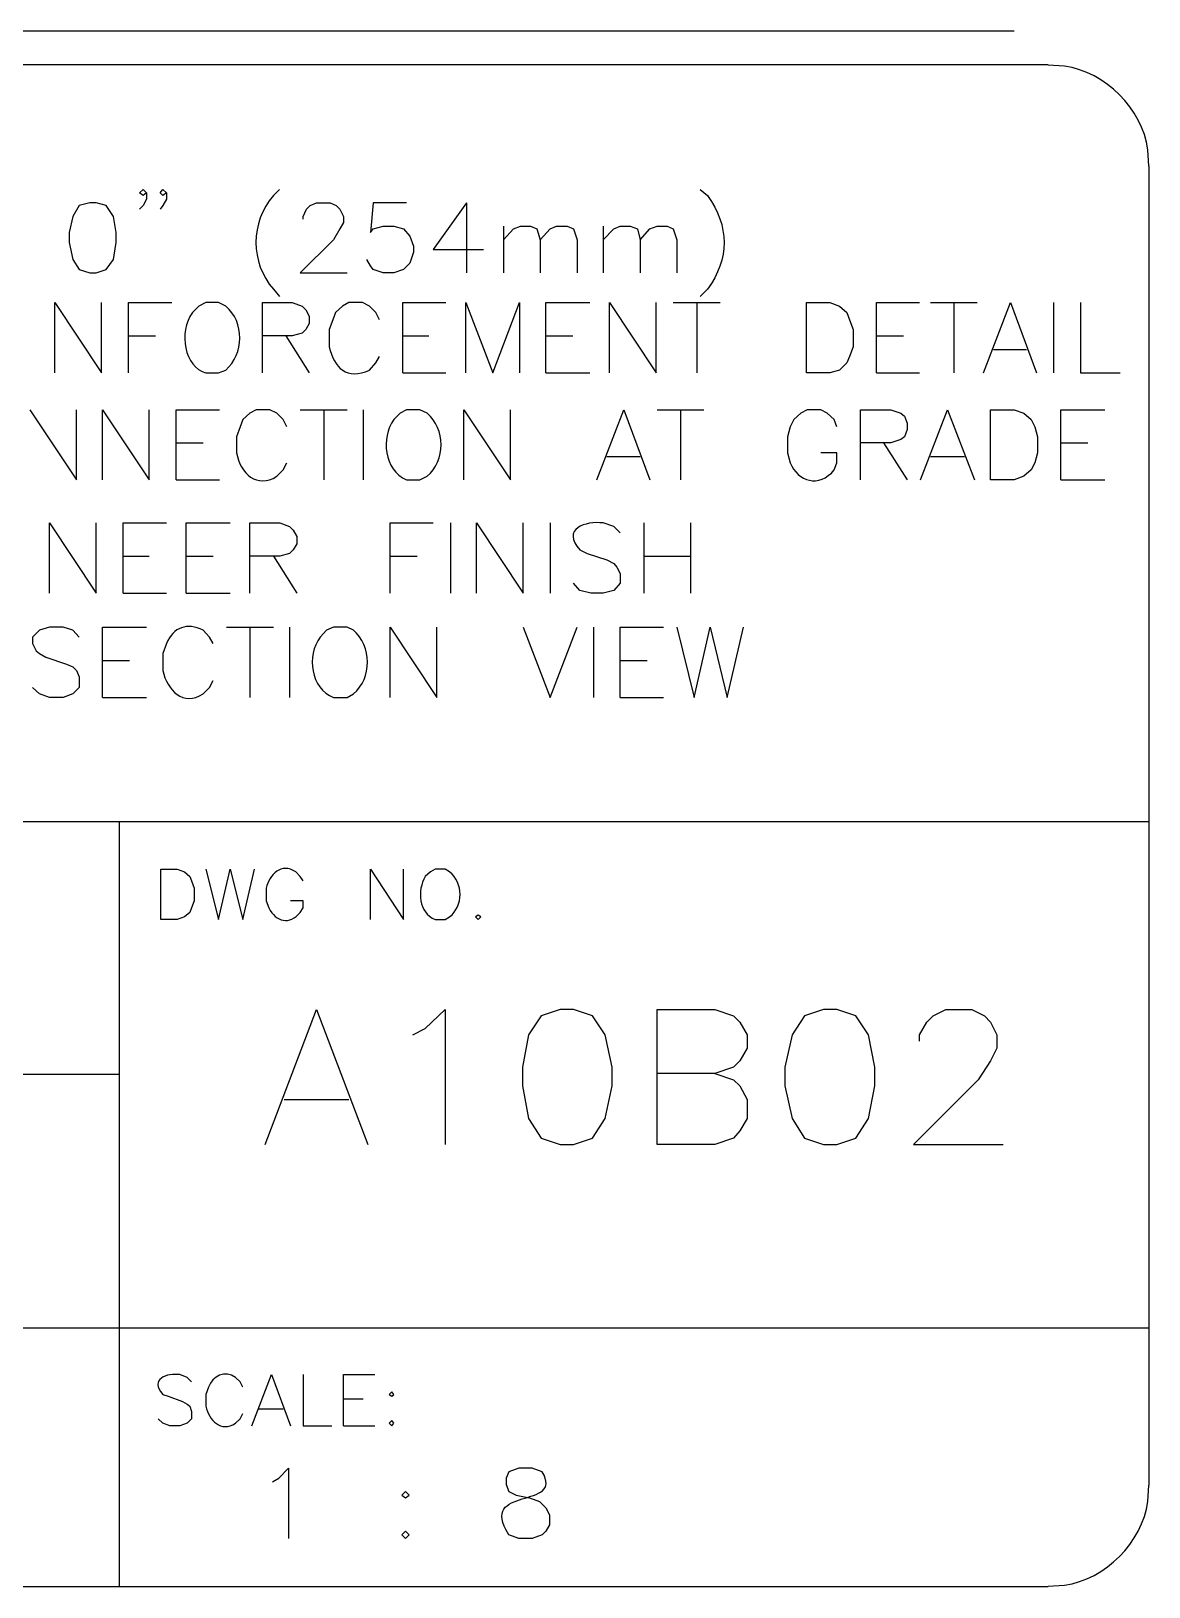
# Model space of a CAD drawing. Header units: millimetres. Extents: x 14 to 201, y 16 to 268.
# Drawn here: x 174.97 to 201.3, y 15.62 to 52.24 of the extents above; entities that cross this region are included whole.
import ezdxf

# ---------------------------------------------------------------- set-up
doc = ezdxf.new("R2010")
doc.units = ezdxf.units.MM
doc.layers.get('0').update_dxf_attribs({"linetype": 'CONTINUOUS'})

msp = doc.modelspace()

# ---------------------------------------------------------------- linework, layer by layer
at = {"color": 0}
for p, q in [((198.121, 52.2386), (17.0174, 52.2386)), ((155.195, 51.4558), (198.924, 51.4558)), ((199.306, 51.4131), (198.924, 51.4354)), ((201.296, 49.0636), (201.273, 49.4453)), ((201.296, 49.0636), (201.296, 18.0123)), ((177.524, 48.4297), (177.61, 48.514)), ((177.61, 48.3665), (177.524, 48.4297)), ((177.61, 48.514), (177.694, 48.4297)), ((177.694, 48.4297), (177.61, 48.3665)), ((177.694, 48.4297), (177.694, 48.2808)), ((178.012, 48.4297), (178.076, 48.514)), ((178.076, 48.3665), (178.012, 48.4297)), ((178.076, 48.514), (178.16, 48.4297)), ((178.16, 48.4297), (178.076, 48.3665)), ((178.16, 48.4297), (178.16, 48.2808)), ((180.826, 48.514), (180.679, 48.3665)), ((190.733, 48.514), (190.903, 48.3665)), ((176.106, 48.1334), (175.959, 47.8786)), ((176.361, 48.1969), (176.106, 48.1334)), ((176.509, 48.1969), (176.361, 48.1969)), ((176.742, 48.1334), (176.509, 48.1969)), ((176.911, 47.8786), (176.742, 48.1334)), ((177.61, 48.1334), (177.524, 48.048)), ((177.694, 48.2808), (177.61, 48.1334)), ((178.076, 48.1334), (178.012, 48.048)), ((178.16, 48.2808), (178.076, 48.1334)), ((181.378, 47.8786), (181.461, 48.048)), ((181.461, 48.048), (181.547, 48.1334)), ((181.547, 48.1334), (181.694, 48.1969)), ((181.694, 48.1969), (182.013, 48.1969)), ((182.013, 48.1969), (182.16, 48.1334)), ((182.16, 48.1334), (182.246, 48.048)), ((182.246, 48.048), (182.33, 47.8786)), ((183.028, 48.1969), (182.965, 47.4984)), ((183.811, 48.1969), (183.028, 48.1969)), ((185.229, 48.1969), (184.446, 47.0958)), ((185.229, 48.1969), (185.229, 46.5459)), ((175.959, 47.8786), (175.873, 47.4984)), ((176.975, 47.4984), (176.911, 47.8786)), ((181.378, 47.8151), (181.378, 47.8786)), ((182.33, 47.7312), (182.246, 47.5823)), ((182.33, 47.8786), (182.33, 47.7312)), ((183.028, 47.5823), (183.261, 47.6458)), ((183.261, 47.6458), (183.515, 47.6458)), ((183.515, 47.6458), (183.747, 47.5823)), ((186.097, 47.6458), (186.097, 46.5459)), ((186.33, 47.5823), (186.499, 47.6458)), ((186.499, 47.6458), (186.732, 47.6458)), ((186.732, 47.6458), (186.88, 47.5823)), ((187.198, 47.5823), (187.346, 47.6458)), ((187.346, 47.6458), (187.601, 47.6458)), ((187.601, 47.6458), (187.748, 47.5823)), ((188.447, 47.6458), (188.447, 46.5459)), ((188.7, 47.5823), (188.849, 47.6458)), ((188.849, 47.6458), (189.082, 47.6458)), ((189.082, 47.6458), (189.252, 47.5823)), ((189.548, 47.5823), (189.717, 47.6458)), ((189.717, 47.6458), (189.95, 47.6458)), ((189.95, 47.6458), (190.097, 47.5823)), ((175.873, 47.4984), (175.873, 47.2652)), ((175.873, 47.2652), (175.959, 46.863)), ((176.911, 46.863), (176.975, 47.2652)), ((176.975, 47.2652), (176.975, 47.4984)), ((182.097, 47.3287), (181.314, 46.5459)), ((182.246, 47.5823), (182.097, 47.3287)), ((182.965, 47.4984), (183.028, 47.5823)), ((183.747, 47.5823), (183.896, 47.4126)), ((183.896, 47.4126), (183.981, 47.1798)), ((186.097, 47.3287), (186.33, 47.5823)), ((186.88, 47.5823), (186.965, 47.3287)), ((186.965, 47.3287), (187.198, 47.5823)), ((186.965, 47.3287), (186.965, 46.5459)), ((187.748, 47.5823), (187.833, 47.3287)), ((187.833, 47.3287), (187.833, 46.5459)), ((188.447, 47.3287), (188.7, 47.5823)), ((189.252, 47.5823), (189.315, 47.3287)), ((189.315, 47.3287), (189.548, 47.5823)), ((189.315, 47.3287), (189.315, 46.5459)), ((190.097, 47.5823), (190.183, 47.3287)), ((190.183, 47.3287), (190.183, 46.5459)), ((183.981, 47.0323), (183.896, 46.779)), ((183.981, 47.1798), (183.981, 47.0323)), ((184.446, 47.0958), (185.631, 47.0958)), ((175.959, 46.863), (176.106, 46.6302)), ((176.106, 46.6302), (176.361, 46.5459)), ((176.361, 46.5459), (176.509, 46.5459)), ((176.509, 46.5459), (176.742, 46.6302)), ((176.742, 46.6302), (176.911, 46.863)), ((181.314, 46.5459), (182.414, 46.5459)), ((182.965, 46.7155), (182.879, 46.863)), ((183.028, 46.6302), (182.965, 46.7155)), ((183.261, 46.5459), (183.028, 46.6302)), ((183.515, 46.5459), (183.261, 46.5459)), ((183.747, 46.6302), (183.515, 46.5459)), ((183.896, 46.779), (183.747, 46.6302)), ((180.679, 46.1641), (180.826, 45.9948)), ((190.903, 46.1641), (190.733, 45.9948)), ((175.536, 44.1964), (175.536, 45.8474)), ((175.536, 45.8474), (176.635, 44.1964)), ((176.635, 44.1964), (176.635, 45.8474)), ((177.271, 44.1964), (177.271, 45.8474)), ((177.271, 45.8474), (178.286, 45.8474)), ((179.091, 45.8474), (178.922, 45.762)), ((179.388, 45.8474), (179.091, 45.8474)), ((179.557, 45.762), (179.388, 45.8474)), ((180.425, 44.1964), (180.425, 45.8474)), ((180.425, 45.8474), (181.124, 45.8474)), ((181.124, 45.8474), (181.357, 45.762)), ((182.456, 45.8474), (182.309, 45.762)), ((182.775, 45.8474), (182.456, 45.8474)), ((182.944, 45.762), (182.775, 45.8474)), ((183.727, 44.1964), (183.727, 45.8474)), ((183.727, 45.8474), (184.743, 45.8474)), ((185.208, 44.1964), (185.208, 45.8474)), ((185.208, 45.8474), (185.844, 44.1964)), ((185.844, 44.1964), (186.479, 45.8474)), ((186.479, 45.8474), (186.479, 44.1964)), ((187.092, 44.1964), (187.092, 45.8474)), ((187.092, 45.8474), (188.13, 45.8474)), ((188.596, 44.1964), (188.596, 45.8474)), ((188.596, 45.8474), (189.695, 44.1964)), ((189.695, 44.1964), (189.695, 45.8474)), ((190.097, 45.8474), (191.198, 45.8474)), ((190.649, 45.8474), (190.649, 44.1964)), ((193.231, 44.1964), (193.231, 45.8474)), ((193.231, 45.8474), (193.781, 45.8474)), ((193.781, 45.8474), (194.014, 45.762)), ((194.882, 44.1964), (194.882, 45.8474)), ((194.882, 45.8474), (195.898, 45.8474)), ((196.152, 45.8474), (197.253, 45.8474)), ((196.703, 45.8474), (196.703, 44.1964)), ((197.4, 44.1964), (198.035, 45.8474)), ((198.035, 45.8474), (198.65, 44.1964)), ((199.051, 45.8474), (199.051, 44.1964)), ((199.686, 45.8474), (199.686, 44.1964)), ((178.922, 45.762), (178.774, 45.6145)), ((181.357, 45.762), (181.441, 45.6777)), ((181.441, 45.6777), (181.525, 45.5291)), ((181.525, 45.5291), (181.525, 45.3595)), ((182.076, 45.4448), (181.991, 45.212)), ((182.14, 45.6145), (182.076, 45.4448)), ((182.309, 45.762), (182.14, 45.6145)), ((183.092, 45.6145), (182.944, 45.762)), ((183.176, 45.4448), (183.092, 45.6145)), ((194.014, 45.762), (194.183, 45.6145)), ((194.183, 45.6145), (194.247, 45.4448)), ((194.247, 45.4448), (194.331, 45.212)), ((177.271, 45.0631), (177.906, 45.0631)), ((181.124, 45.0631), (180.425, 45.0631)), ((180.975, 45.0631), (181.525, 44.1964)), ((181.357, 45.128), (181.124, 45.0631)), ((181.441, 45.212), (181.357, 45.128)), ((181.525, 45.3595), (181.441, 45.212)), ((181.991, 45.212), (181.991, 44.8098)), ((183.727, 45.0631), (184.34, 45.0631)), ((187.092, 45.0631), (187.728, 45.0631)), ((194.331, 45.212), (194.331, 44.8098)), ((194.882, 45.0631), (195.516, 45.0631)), ((194.331, 44.8098), (194.247, 44.5766)), ((197.633, 44.7463), (198.417, 44.7463)), ((182.944, 44.2599), (183.092, 44.4292)), ((183.092, 44.4292), (183.176, 44.5766)), ((194.183, 44.4292), (194.014, 44.2599)), ((194.247, 44.5766), (194.183, 44.4292)), ((179.091, 44.1964), (179.388, 44.1964)), ((179.388, 44.1964), (179.557, 44.2599)), ((183.727, 44.1964), (184.743, 44.1964)), ((187.092, 44.1964), (188.13, 44.1964)), ((193.781, 44.1964), (193.231, 44.1964)), ((194.014, 44.2599), (193.781, 44.1964)), ((194.882, 44.1964), (195.898, 44.1964)), ((199.686, 44.1964), (200.618, 44.1964)), ((174.942, 43.3282), (176.043, 41.6775)), ((176.043, 41.6775), (176.043, 43.3282)), ((176.658, 41.6775), (176.658, 43.3282)), ((176.658, 43.3282), (177.757, 41.6775)), ((177.757, 41.6775), (177.757, 43.3282)), ((178.393, 41.6775), (178.393, 43.3282)), ((178.393, 43.3282), (179.408, 43.3282)), ((180.129, 43.2428), (179.959, 43.0953)), ((180.276, 43.3282), (180.129, 43.2428)), ((180.595, 43.3282), (180.276, 43.3282)), ((180.763, 43.2428), (180.595, 43.3282)), ((180.912, 43.0953), (180.763, 43.2428)), ((181.314, 43.3282), (182.415, 43.3282)), ((181.864, 43.3282), (181.864, 41.6775)), ((182.795, 43.3282), (182.795, 41.6775)), ((183.664, 43.2428), (183.515, 43.0953)), ((183.811, 43.3282), (183.664, 43.2428)), ((184.129, 43.3282), (183.811, 43.3282)), ((184.299, 43.2428), (184.129, 43.3282)), ((185.166, 41.6775), (185.166, 43.3282)), ((185.166, 43.3282), (186.267, 41.6775)), ((186.267, 41.6775), (186.267, 43.3282)), ((188.299, 41.6775), (188.933, 43.3282)), ((188.933, 43.3282), (189.548, 41.6775)), ((189.717, 43.3282), (190.817, 43.3282)), ((190.267, 43.3282), (190.267, 41.6775)), ((193.103, 43.2428), (192.933, 43.0953)), ((193.252, 43.3282), (193.103, 43.2428)), ((193.569, 43.3282), (193.252, 43.3282)), ((193.718, 43.2428), (193.569, 43.3282)), ((193.887, 43.0953), (193.718, 43.2428)), ((194.501, 41.6775), (194.501, 43.3282)), ((194.501, 43.3282), (195.22, 43.3282)), ((195.22, 43.3282), (195.453, 43.2428)), ((195.453, 43.2428), (195.538, 43.1793)), ((195.918, 41.6775), (196.554, 43.3282)), ((196.554, 43.3282), (197.189, 41.6775)), ((197.569, 41.6775), (197.569, 43.3282)), ((197.569, 43.3282), (198.121, 43.3282)), ((198.121, 43.3282), (198.354, 43.2428)), ((198.354, 43.2428), (198.521, 43.0953)), ((199.22, 41.6775), (199.22, 43.3282)), ((199.22, 43.3282), (200.258, 43.3282)), ((179.896, 42.926), (179.81, 42.6932)), ((179.959, 43.0953), (179.896, 42.926)), ((180.996, 42.926), (180.912, 43.0953)), ((192.849, 42.926), (192.786, 42.6932)), ((192.933, 43.0953), (192.849, 42.926)), ((193.951, 42.926), (193.887, 43.0953)), ((195.538, 43.1793), (195.602, 43.0114)), ((195.602, 42.8625), (195.538, 42.6932)), ((195.602, 43.0114), (195.602, 42.8625)), ((198.521, 43.0953), (198.607, 42.926)), ((198.607, 42.926), (198.67, 42.6932)), ((178.393, 42.5457), (179.028, 42.5457)), ((179.81, 42.6932), (179.81, 42.3125)), ((192.786, 42.6932), (192.786, 42.3125)), ((195.22, 42.5457), (194.501, 42.5457)), ((195.05, 42.5457), (195.602, 41.6775)), ((195.453, 42.6297), (195.22, 42.5457)), ((195.538, 42.6932), (195.453, 42.6297)), ((198.67, 42.6932), (198.67, 42.3125)), ((199.22, 42.5457), (199.856, 42.5457)), ((188.532, 42.2271), (189.315, 42.2271)), ((192.786, 42.3125), (192.849, 42.0797)), ((193.951, 42.3125), (193.569, 42.3125)), ((193.951, 42.0797), (193.951, 42.3125)), ((196.152, 42.2271), (196.956, 42.2271)), ((198.67, 42.3125), (198.607, 42.0797)), ((180.763, 41.7615), (180.912, 41.9104)), ((180.912, 41.9104), (180.996, 42.0797)), ((184.129, 41.6775), (184.299, 41.7615)), ((193.887, 41.9104), (193.951, 42.0797)), ((198.354, 41.7615), (198.121, 41.6775)), ((198.521, 41.9104), (198.354, 41.7615)), ((198.607, 42.0797), (198.521, 41.9104)), ((178.393, 41.6775), (179.408, 41.6775)), ((183.811, 41.6775), (184.129, 41.6775)), ((198.121, 41.6775), (197.569, 41.6775)), ((199.22, 41.6775), (200.258, 41.6775)), ((175.408, 39.0095), (175.408, 40.6619)), ((175.408, 40.6619), (176.509, 39.0095)), ((176.509, 39.0095), (176.509, 40.6619)), ((177.144, 39.0095), (177.144, 40.6619)), ((177.144, 40.6619), (178.16, 40.6619)), ((178.625, 39.0095), (178.625, 40.6619)), ((178.625, 40.6619), (179.663, 40.6619)), ((180.129, 39.0095), (180.129, 40.6619)), ((180.129, 40.6619), (180.828, 40.6619)), ((180.828, 40.6619), (181.06, 40.5765)), ((183.431, 39.0095), (183.431, 40.6619)), ((183.431, 40.6619), (184.446, 40.6619)), ((184.848, 40.6619), (184.848, 39.0095)), ((185.462, 39.0095), (185.462, 40.6619)), ((185.462, 40.6619), (186.563, 39.0095)), ((186.563, 39.0095), (186.563, 40.6619)), ((187.198, 40.6619), (187.198, 39.0095)), ((188.7, 40.5765), (188.447, 40.6619)), ((189.399, 40.6619), (189.399, 39.0095)), ((190.5, 40.6619), (190.5, 39.0095)), ((181.06, 40.5765), (181.144, 40.4922)), ((181.144, 40.4922), (181.229, 40.3433)), ((181.229, 40.3433), (181.229, 40.174)), ((188.849, 40.429), (188.7, 40.5765)), ((181.06, 39.9411), (180.828, 39.8776)), ((181.144, 40.0265), (181.06, 39.9411)), ((181.229, 40.174), (181.144, 40.0265)), ((187.897, 40.0265), (188.067, 39.9411)), ((188.067, 39.9411), (188.532, 39.7937)), ((177.144, 39.8776), (177.757, 39.8776)), ((178.625, 39.8776), (179.261, 39.8776)), ((180.828, 39.8776), (180.129, 39.8776)), ((180.679, 39.8776), (181.229, 39.0109)), ((183.431, 39.8776), (184.066, 39.8776)), ((188.532, 39.7937), (188.7, 39.7083)), ((188.7, 39.7083), (188.765, 39.624)), ((188.765, 39.624), (188.849, 39.4751)), ((189.399, 39.8776), (190.5, 39.8776)), ((187.897, 39.0744), (187.748, 39.2423)), ((188.849, 39.2423), (188.7, 39.0744)), ((188.849, 39.4751), (188.849, 39.2423)), ((177.144, 39.0095), (178.16, 39.0095)), ((178.625, 39.0095), (179.663, 39.0095)), ((188.151, 39.0109), (187.897, 39.0744)), ((188.447, 39.0109), (188.151, 39.0109)), ((188.7, 39.0744), (188.447, 39.0109)), ((175.175, 38.1427), (175.007, 37.9734)), ((175.408, 38.2062), (175.175, 38.1427)), ((175.726, 38.2062), (175.408, 38.2062)), ((175.959, 38.1427), (175.726, 38.2062)), ((176.106, 37.9734), (175.959, 38.1427)), ((176.658, 36.5552), (176.658, 38.2062)), ((176.658, 38.2062), (177.694, 38.2062)), ((179.175, 37.9734), (179.028, 38.1427)), ((179.578, 38.2062), (180.679, 38.2062)), ((180.129, 38.2062), (180.129, 36.5552)), ((181.06, 38.2062), (181.06, 36.5552)), ((181.927, 38.1427), (181.78, 37.9734)), ((182.097, 38.2062), (181.927, 38.1427)), ((182.415, 38.2062), (182.097, 38.2062)), ((182.563, 38.1427), (182.415, 38.2062)), ((183.431, 36.5552), (183.431, 38.2062)), ((183.431, 38.2062), (184.532, 36.5552)), ((184.532, 36.5552), (184.532, 38.2062)), ((186.563, 38.2062), (187.198, 36.5552)), ((187.198, 36.5552), (187.833, 38.2062)), ((188.214, 38.2062), (188.214, 36.5552)), ((188.849, 36.5552), (188.849, 38.2062)), ((188.849, 38.2062), (189.865, 38.2062)), ((190.183, 38.2062), (190.585, 36.5552)), ((190.585, 36.5552), (190.966, 38.2062)), ((190.966, 38.2062), (191.368, 36.5552)), ((191.368, 36.5552), (191.748, 38.2062)), ((175.007, 37.9734), (175.007, 37.8245)), ((175.007, 37.8245), (175.091, 37.6548)), ((178.16, 37.8245), (178.076, 37.5916)), ((179.261, 37.8245), (179.175, 37.9734)), ((175.091, 37.6548), (175.175, 37.5916)), ((175.175, 37.5916), (175.324, 37.5073)), ((175.324, 37.5073), (175.81, 37.338)), ((176.658, 37.4234), (177.292, 37.4234)), ((178.076, 37.5916), (178.076, 37.1905)), ((188.849, 37.4234), (189.484, 37.4234)), ((175.81, 37.338), (175.959, 37.2745)), ((175.959, 37.2745), (176.043, 37.1905)), ((176.043, 37.1905), (176.106, 37.0417)), ((176.106, 37.0417), (176.106, 36.788)), ((175.175, 36.6391), (175.007, 36.788)), ((175.408, 36.5552), (175.175, 36.6391)), ((175.959, 36.6391), (175.726, 36.5552)), ((176.106, 36.788), (175.959, 36.6391)), ((179.028, 36.6391), (179.175, 36.788)), ((179.175, 36.788), (179.261, 36.9577)), ((182.415, 36.5552), (182.563, 36.6391)), ((175.726, 36.5552), (175.408, 36.5552)), ((176.658, 36.5552), (177.694, 36.5552)), ((182.097, 36.5552), (182.415, 36.5552)), ((188.849, 36.5552), (189.865, 36.5552)), ((152.823, 33.6338), (201.296, 33.6338)), ((177.058, 21.7165), (177.058, 33.6338)), ((178.033, 31.3269), (178.033, 32.5121)), ((178.033, 32.5121), (178.413, 32.5121)), ((178.413, 32.5121), (178.583, 32.4487)), ((178.583, 32.4487), (178.709, 32.3426)), ((178.709, 32.3426), (178.752, 32.2364)), ((178.752, 32.2364), (178.816, 32.0669)), ((179.091, 32.5121), (179.388, 31.3269)), ((179.388, 31.3269), (179.663, 32.5121)), ((179.663, 32.5121), (179.959, 31.3269)), ((179.959, 31.3269), (180.233, 32.5121)), ((181.314, 32.3426), (181.208, 32.4487)), ((181.378, 32.2364), (181.314, 32.3426)), ((182.965, 31.3269), (182.965, 32.5121)), ((182.965, 32.5121), (183.747, 31.3269)), ((183.747, 31.3269), (183.747, 32.5121)), ((184.383, 32.4487), (184.256, 32.3426)), ((184.489, 32.5121), (184.383, 32.4487)), ((184.722, 32.5121), (184.489, 32.5121)), ((184.828, 32.4487), (184.722, 32.5121)), ((178.816, 32.0669), (178.816, 31.7707)), ((180.509, 32.0669), (180.509, 31.7707)), ((178.709, 31.4965), (178.583, 31.3903)), ((178.752, 31.6012), (178.709, 31.4965)), ((178.816, 31.7707), (178.752, 31.6012)), ((180.509, 31.7707), (180.572, 31.6012)), ((181.378, 31.7707), (181.081, 31.7707)), ((181.314, 31.4965), (181.378, 31.6012)), ((181.378, 31.6012), (181.378, 31.7707)), ((178.413, 31.3269), (178.033, 31.3269)), ((178.583, 31.3903), (178.413, 31.3269)), ((184.489, 31.3269), (184.722, 31.3269)), ((184.722, 31.3269), (184.828, 31.3903)), ((185.505, 31.4331), (185.441, 31.3903)), ((185.441, 31.3903), (185.505, 31.3269)), ((185.568, 31.3903), (185.505, 31.4331)), ((185.505, 31.3269), (185.568, 31.3903)), ((180.489, 26.0353), (181.694, 29.2103)), ((181.694, 29.2103), (182.902, 26.0353)), ((184.256, 28.7652), (184.722, 29.2103)), ((184.722, 29.2103), (184.722, 26.0353)), ((186.986, 29.0614), (186.69, 28.6177)), ((187.431, 29.2103), (186.986, 29.0614)), ((187.748, 29.2103), (187.431, 29.2103)), ((188.193, 29.0614), (187.748, 29.2103)), ((188.49, 28.6177), (188.193, 29.0614)), ((189.717, 26.0353), (189.717, 29.2103)), ((189.717, 29.2103), (191.072, 29.2103)), ((191.072, 29.2103), (191.516, 29.0614)), ((191.516, 29.0614), (191.665, 28.914)), ((193.189, 29.0614), (192.892, 28.6177)), ((193.632, 29.2103), (193.189, 29.0614)), ((193.951, 29.2103), (193.632, 29.2103)), ((194.394, 29.0614), (193.951, 29.2103)), ((194.691, 28.6177), (194.394, 29.0614)), ((196.067, 28.914), (196.215, 29.0614)), ((196.215, 29.0614), (196.511, 29.2103)), ((196.511, 29.2103), (197.126, 29.2103)), ((197.126, 29.2103), (197.422, 29.0614)), ((197.422, 29.0614), (197.569, 28.914)), ((183.96, 28.6177), (184.256, 28.7652)), ((186.69, 28.6177), (186.542, 27.8557)), ((188.659, 27.8557), (188.49, 28.6177)), ((191.665, 28.914), (191.834, 28.6177)), ((191.834, 28.6177), (191.834, 28.2994)), ((192.892, 28.6177), (192.723, 27.8557)), ((194.84, 27.8557), (194.691, 28.6177)), ((195.898, 28.6177), (196.067, 28.914)), ((195.898, 28.4689), (195.898, 28.6177)), ((197.569, 28.914), (197.718, 28.6177)), ((197.718, 28.6177), (197.718, 28.2994)), ((191.834, 28.2994), (191.665, 28.0031)), ((197.718, 28.2994), (197.569, 28.0031)), ((186.542, 27.8557), (186.542, 27.4106)), ((188.659, 27.4106), (188.659, 27.8557)), ((191.516, 27.8557), (191.072, 27.7068)), ((191.665, 28.0031), (191.516, 27.8557)), ((192.723, 27.8557), (192.723, 27.4106)), ((194.84, 27.4106), (194.84, 27.8557)), ((197.569, 28.0031), (197.273, 27.5594)), ((152.823, 27.6862), (177.058, 27.6862)), ((191.072, 27.7068), (189.717, 27.7068)), ((191.072, 27.7068), (191.516, 27.5594)), ((191.516, 27.5594), (191.665, 27.4106)), ((197.273, 27.5594), (195.749, 26.0353)), ((186.542, 27.4106), (186.69, 26.6485)), ((188.49, 26.6485), (188.659, 27.4106)), ((191.665, 27.4106), (191.834, 27.0936)), ((192.723, 27.4106), (192.892, 26.6485)), ((194.691, 26.6485), (194.84, 27.4106)), ((180.932, 27.0936), (182.456, 27.0936)), ((191.834, 27.0936), (191.834, 26.6485)), ((186.69, 26.6485), (186.986, 26.1827)), ((188.193, 26.1827), (188.49, 26.6485)), ((191.834, 26.6485), (191.665, 26.3522)), ((192.892, 26.6485), (193.189, 26.1827)), ((194.394, 26.1827), (194.691, 26.6485)), ((186.986, 26.1827), (187.431, 26.0353)), ((187.431, 26.0353), (187.748, 26.0353)), ((187.748, 26.0353), (188.193, 26.1827)), ((191.072, 26.0353), (189.717, 26.0353)), ((191.516, 26.1827), (191.072, 26.0353)), ((191.665, 26.3522), (191.516, 26.1827)), ((193.189, 26.1827), (193.632, 26.0353)), ((193.632, 26.0353), (193.951, 26.0353)), ((193.951, 26.0353), (194.394, 26.1827)), ((195.749, 26.0353), (197.866, 26.0353)), ((152.823, 21.7165), (201.296, 21.7165)), ((177.058, 15.6215), (177.058, 21.7165)), ((178.646, 20.5534), (178.478, 20.6168)), ((178.752, 20.4473), (178.646, 20.5534)), ((179.896, 20.4473), (179.79, 20.5534)), ((180.17, 19.4097), (180.636, 20.6168)), ((180.636, 20.6168), (181.081, 19.4097)), ((181.378, 20.6168), (181.378, 19.4097)), ((182.33, 19.4097), (182.33, 20.6168)), ((182.33, 20.6168), (183.071, 20.6168)), ((178.076, 20.1511), (178.203, 20.1083)), ((179.155, 20.3206), (179.091, 20.1511)), ((179.091, 20.1511), (179.091, 19.8754)), ((179.959, 20.3206), (179.896, 20.4473)), ((183.472, 20.2144), (183.408, 20.1511)), ((183.408, 20.1511), (183.472, 20.1083)), ((183.515, 20.1511), (183.472, 20.2144)), ((183.472, 20.1083), (183.515, 20.1511)), ((178.203, 20.1083), (178.542, 19.9815)), ((178.542, 19.9815), (178.646, 19.9182)), ((178.646, 19.9182), (178.709, 19.8754)), ((178.709, 19.8754), (178.752, 19.7487)), ((180.34, 19.8121), (180.912, 19.8121)), ((182.33, 20.0449), (182.795, 20.0449)), ((178.076, 19.4731), (177.969, 19.5792)), ((178.245, 19.4097), (178.076, 19.4731)), ((178.478, 19.4097), (178.245, 19.4097)), ((178.646, 19.4731), (178.478, 19.4097)), ((178.752, 19.5792), (178.646, 19.4731)), ((178.752, 19.7487), (178.752, 19.5792)), ((179.79, 19.4731), (179.896, 19.5792)), ((179.896, 19.5792), (179.959, 19.706)), ((181.378, 19.4097), (182.054, 19.4097)), ((182.33, 19.4097), (183.071, 19.4097)), ((183.472, 19.5364), (183.408, 19.4731)), ((183.408, 19.4731), (183.472, 19.4097)), ((183.515, 19.4731), (183.472, 19.5364)), ((183.472, 19.4097), (183.515, 19.4731)), ((180.806, 18.1818), (181.038, 18.4147)), ((181.038, 18.4147), (181.038, 16.7638)), ((186.224, 18.3307), (186.16, 18.1818)), ((186.457, 18.4147), (186.224, 18.3307)), ((186.775, 18.4147), (186.457, 18.4147)), ((187.008, 18.3307), (186.775, 18.4147)), ((180.658, 18.0978), (180.806, 18.1818)), ((186.16, 18.1818), (186.16, 18.0344)), ((186.16, 18.0344), (186.224, 17.8649)), ((201.273, 17.632), (201.296, 18.0123)), ((183.79, 17.8649), (183.705, 17.7794)), ((183.705, 17.7794), (183.79, 17.7161)), ((183.874, 17.7794), (183.79, 17.8649)), ((183.79, 17.7161), (183.874, 17.7794)), ((186.224, 17.8649), (186.393, 17.7794)), ((186.393, 17.7794), (186.712, 17.7161)), ((186.712, 17.7161), (186.945, 17.632)), ((186.945, 17.632), (187.092, 17.4832)), ((187.092, 17.4832), (187.178, 17.315)), ((187.178, 17.315), (187.178, 17.0822)), ((183.79, 16.9333), (183.705, 16.8493)), ((183.705, 16.8493), (183.79, 16.7638)), ((183.874, 16.8493), (183.79, 16.9333)), ((183.79, 16.7638), (183.874, 16.8493)), ((186.457, 16.7638), (186.224, 16.8493)), ((187.008, 16.8493), (186.775, 16.7638)), ((187.092, 16.9333), (187.008, 16.8493)), ((187.178, 17.0822), (187.092, 16.9333)), ((186.775, 16.7638), (186.457, 16.7638)), ((198.924, 15.6215), (155.195, 15.6215)), ((198.924, 15.6421), (199.306, 15.6628))]:
    msp.add_line(p, q, dxfattribs=at)
for points in [[(201.273, 49.4453), (201.136, 50.4155), (200.276, 51.2755), (199.306, 51.4131)], [(180.679, 48.3665), (180.133, 47.7365), (180.132, 46.7942), (180.679, 46.1641)], [(190.903, 48.3665), (191.42, 47.6539), (191.422, 46.8753), (190.903, 46.1641)], [(178.774, 45.6145), (178.435, 45.1541), (178.588, 44.3258), (179.091, 44.1964)], [(179.557, 44.2599), (179.994, 44.6359), (180.006, 45.3926), (179.557, 45.762)], [(181.991, 44.8098), (182.114, 44.3082), (182.406, 44.0228), (182.944, 44.2599)], [(184.299, 41.7615), (184.74, 42.1266), (184.74, 42.8791), (184.299, 43.2428)], [(183.515, 43.0953), (183.203, 42.6529), (183.289, 41.9146), (183.811, 41.6775)], [(179.81, 42.3125), (179.903, 41.8289), (180.292, 41.4595), (180.763, 41.7615)], [(192.849, 42.0797), (193.029, 41.6359), (193.528, 41.4789), (193.887, 41.9104)], [(188.447, 40.6619), (188.029, 40.7169), (187.449, 40.5172), (187.897, 40.0265)], [(179.028, 38.1427), (178.643, 38.3177), (178.328, 38.2171), (178.16, 37.8245)], [(182.563, 36.6391), (183.012, 37.0085), (182.999, 37.7652), (182.563, 38.1427)], [(181.78, 37.9734), (181.452, 37.5433), (181.559, 36.7577), (182.097, 36.5552)], [(178.076, 37.1905), (178.18, 36.7259), (178.55, 36.3347), (179.028, 36.6391)], [(181.208, 32.4487), (180.866, 32.6829), (180.588, 32.3825), (180.509, 32.0669)], [(184.256, 32.3426), (184.063, 32.0091), (184.095, 31.4909), (184.489, 31.3269)], [(184.828, 31.3903), (185.157, 31.6549), (185.157, 32.1841), (184.828, 32.4487)], [(180.572, 31.6012), (180.734, 31.2718), (181.069, 31.1933), (181.314, 31.4965)], [(178.478, 20.6168), (178.179, 20.6595), (177.753, 20.5148), (178.076, 20.1511)], [(179.79, 20.5534), (179.547, 20.7312), (179.241, 20.5851), (179.155, 20.3206)], [(179.091, 19.8754), (179.171, 19.5406), (179.434, 19.2471), (179.79, 19.4731)], [(186.224, 16.8493), (185.469, 18.0275), (187.563, 17.4267), (187.008, 18.3307)], [(199.306, 15.6628), (200.276, 15.802), (201.136, 16.6619), (201.273, 17.632)]]:
    msp.add_open_spline(points, degree=3, dxfattribs=at)

doc.saveas('drawing.dxf')
